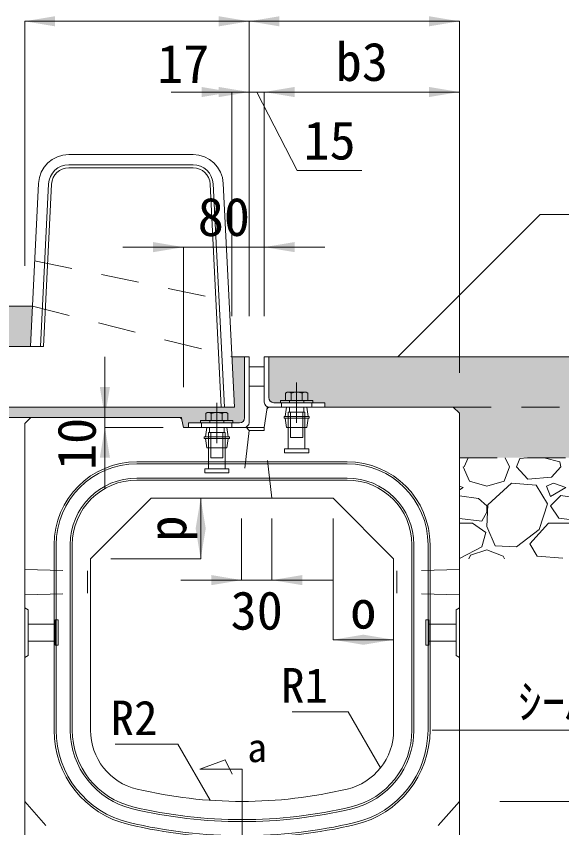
# Model space of a CAD drawing. Units: millimetres, scale not verified. Extents: x 58559 to 106559, y -58351 to -47326.
# Drawn here: x 61331 to 61871, y -51918 to -51115 of the extents above; entities that cross this region are included whole.
import ezdxf
from ezdxf.enums import TextEntityAlignment as Align

# ---------------------------------------------------------------- set-up
doc = ezdxf.new("R2010")
doc.units = ezdxf.units.MM
doc.header["$LTSCALE"] = 50
doc.linetypes.add('CHAIN', pattern=[18.5, 12, -1.5, 3.5, -1.5])
doc.linetypes.add('USER2', pattern=[1.35, 0.75, -0.6])
for name, color, linetype, lineweight in [('アングル', 191, 'Continuous', 9), ('インサート', 92, 'USER2', 9), ('ハッチング_基礎', 150, 'Continuous', 9), ('作業エリア', 11, 'Continuous', 13), ('寸法線', 7, 'Continuous', 13), ('引出線', 4, 'Continuous', 13), ('排水孔', 30, 'USER2', 13), ('文字', 41, 'Continuous', 13), ('本体', 2, 'Continuous', 13), ('目地', 132, 'Continuous', 5), ('舗装・基礎', 3, 'Continuous', 13), ('補助線', 8, 'Continuous', 5)]:
    doc.layers.add(name, color=color, linetype=linetype, lineweight=lineweight)
doc.layers.add('ハッチング_モルタル', color=30, linetype='Continuous')
doc.layers.add('ハッチング_舗装', color=7, linetype='Continuous')
doc.styles.add('ＭＳ ゴシック', font='')
doc.styles.get('ＭＳ ゴシック').set_extended_font_data('MS Gothic')

# ---------------------------------------------------------------- blocks, each defined once
blk = doc.blocks.new('filled_arrow')
at = {"color": 0, "linetype": 'Continuous', "lineweight": -2}
blk.add_solid([(7.5, 1.25), (0, 0), (7.5, -1.25)], dxfattribs=at)

msp = doc.modelspace()

# ---------------------------------------------------------------- hatches: boundary and pattern name
at = {"layer": 'ハッチング_モルタル'}
msp.add_hatch(color=256, dxfattribs=at).paths.add_polyline_path([(61296.65, -51502.3), (61296.65, -51512.3), (61345.15, -51512.3), (61491.69, -51512.3, -0.35751), (61494.63, -51514.71), (61496.15, -51522.3), (61501.15, -51522.3), (61501.15, -51517.8), (61551.65, -51517.8, 0.41421), (61556.65, -51512.8), (61556.65, -51452.3), (61544.15, -51452.3), (61546.65, -51502.3)])
at = {"layer": 'ハッチング_舗装'}
for points in [[(61151.15, -51402.3), (61151.15, -51432.3), (61306.65, -51432.3), (61316.65, -51432.3), (61321.65, -51442.3), (61344.65, -51442.3), (61346.65, -51402.3)], [(61763.15, -51502.3), (61919.15, -51502.3), (61919.15, -51452.3), (61580.65, -51452.3), (61580.65, -51492.8, 0.41421), (61585.65, -51497.8), (61636.15, -51497.8), (61636.15, -51502.3)], [(61763.15, -51502.3), (61769.15, -51508.3), (61769.15, -51552.3), (61919.15, -51552.3), (61919.15, -51502.3)]]:
    msp.add_hatch(color=256, dxfattribs=at).paths.add_polyline_path(points)

# ---------------------------------------------------------------- linework, layer by layer
at = {"layer": 'アングル', "lineweight": 13}
for p, q in [((61556.65, -51452.3), (61556.65, -51512.8)), ((61561.15, -51452.3), (61556.65, -51452.3)), ((61561.15, -51452.3), (61561.15, -51517.3)), ((61576.15, -51452.3), (61576.15, -51497.3)), ((61576.15, -51452.3), (61580.65, -51452.3)), ((61580.65, -51452.3), (61580.65, -51492.8)), ((61561.15, -51462.3), (61576.15, -51462.3)), ((61561.15, -51481.3), (61576.15, -51481.3)), ((61585.65, -51497.8), (61636.15, -51497.8)), ((61636.15, -51497.8), (61636.15, -51502.3)), ((61581.15, -51502.3), (61636.15, -51502.3)), ((61501.15, -51517.8), (61501.15, -51522.3)), ((61551.65, -51517.8), (61501.15, -51517.8)), ((61556.15, -51522.3), (61501.15, -51522.3))]:
    msp.add_line(p, q, dxfattribs=at)
at = {"layer": 'アングル', "linetype": 'CHAIN'}
for p, q in [((61608.15, -51477.8), (61608.15, -51517.8)), ((61529.15, -51497.8), (61529.15, -51537.8))]:
    msp.add_line(p, q, dxfattribs=at)
at = {"layer": 'アングル', "linetype": 'USER2'}
for p, q in [((61593.15, -51497.8), (61593.15, -51502.3)), ((61623.15, -51497.8), (61623.15, -51502.3)), ((61514.15, -51517.8), (61514.15, -51522.3)), ((61544.15, -51517.8), (61544.15, -51522.3))]:
    msp.add_line(p, q, dxfattribs=at)
at = {"layer": 'アングル', "lineweight": 13}
for centre, start, end in [((61581.15, -51497.3), 180, 270), ((61585.65, -51492.8), 180, 270), ((61551.65, -51512.8), 270, 0), ((61556.15, -51517.3), 270, 0)]:
    msp.add_arc(centre, 5, start, end, dxfattribs=at)
at = {"layer": 'インサート', "linetype": 'Continuous', "lineweight": 13}
for p, q in [((61598.67, -51487.5), (61597.2, -51488.35)), ((61597.2, -51488.35), (61597.2, -51495.5)), ((61617.63, -51487.5), (61598.67, -51487.5)), ((61617.63, -51487.5), (61619.1, -51488.35)), ((61619.1, -51488.35), (61619.1, -51495.5)), ((61619.1, -51495.5), (61597.2, -51495.5)), ((61519.67, -51507.5), (61518.2, -51508.35)), ((61518.2, -51508.35), (61518.2, -51515.5)), ((61538.63, -51507.5), (61519.67, -51507.5)), ((61538.63, -51507.5), (61540.1, -51508.35)), ((61540.1, -51508.35), (61540.1, -51515.5)), ((61540.1, -51515.5), (61518.2, -51515.5))]:
    msp.add_line(p, q, dxfattribs=at)
at = {"layer": 'インサート', "linetype": 'Continuous', "lineweight": 5}
for p, q in [((61602.68, -51488.35), (61602.68, -51495.5)), ((61613.63, -51488.35), (61613.63, -51495.5)), ((61523.68, -51508.35), (61523.68, -51515.5)), ((61534.63, -51508.35), (61534.63, -51515.5))]:
    msp.add_line(p, q, dxfattribs=at)
at = {"layer": 'インサート', "linetype": 'Continuous'}
for p, q in [((61624.15, -51495.5), (61592.15, -51495.5)), ((61592.15, -51495.5), (61592.15, -51497.8)), ((61624.15, -51497.8), (61592.15, -51497.8)), ((61624.15, -51495.5), (61624.15, -51497.8)), ((61545.15, -51515.5), (61513.15, -51515.5)), ((61513.15, -51515.5), (61513.15, -51517.8)), ((61545.15, -51517.8), (61513.15, -51517.8)), ((61545.15, -51515.5), (61545.15, -51517.8))]:
    msp.add_line(p, q, dxfattribs=at)
at = {"layer": 'インサート'}
for p, q in [((61601.15, -51495.5), (61601.15, -51497.8)), ((61615.15, -51495.5), (61615.15, -51497.8)), ((61596.9, -51511.55), (61598.15, -51502.3)), ((61598.15, -51502.3), (61618.15, -51502.3)), ((61601.03, -51502.3), (61601.03, -51507.3)), ((61615.28, -51502.3), (61615.28, -51507.3)), ((61619.4, -51511.55), (61618.15, -51502.3)), ((61595.65, -51511.55), (61620.65, -51511.55)), ((61595.65, -51511.55), (61595.65, -51513.05)), ((61595.65, -51513.05), (61620.65, -51513.05)), ((61596.9, -51513.05), (61598.15, -51522.3)), ((61599.9, -51507.3), (61616.4, -51507.3)), ((61599.9, -51507.3), (61599.9, -51543.3)), ((61602.15, -51507.3), (61602.15, -51532.3)), ((61614.15, -51507.3), (61614.15, -51532.3)), ((61616.4, -51507.3), (61616.4, -51543.3)), ((61619.4, -51513.05), (61618.15, -51522.3)), ((61620.65, -51511.55), (61620.65, -51513.05)), ((61522.15, -51515.5), (61522.15, -51517.8)), ((61536.15, -51515.5), (61536.15, -51517.8)), ((61517.9, -51531.55), (61519.15, -51522.3)), ((61519.15, -51522.3), (61539.15, -51522.3)), ((61520.9, -51527.3), (61537.4, -51527.3)), ((61520.9, -51527.3), (61520.9, -51563.3)), ((61522.03, -51522.3), (61522.03, -51527.3)), ((61523.15, -51527.3), (61523.15, -51552.3)), ((61535.15, -51527.3), (61535.15, -51552.3)), ((61536.28, -51522.3), (61536.28, -51527.3)), ((61537.4, -51527.3), (61537.4, -51563.3)), ((61540.4, -51531.55), (61539.15, -51522.3)), ((61598.15, -51522.3), (61618.15, -51522.3)), ((61516.65, -51531.55), (61541.65, -51531.55)), ((61516.65, -51531.55), (61516.65, -51533.05)), ((61516.65, -51533.05), (61541.65, -51533.05)), ((61517.9, -51533.05), (61519.15, -51542.3)), ((61540.4, -51533.05), (61539.15, -51542.3)), ((61541.65, -51531.55), (61541.65, -51533.05)), ((61602.15, -51532.3), (61614.15, -51532.3)), ((61519.15, -51542.3), (61539.15, -51542.3)), ((61596.15, -51547.3), (61596.15, -51543.3)), ((61620.15, -51543.3), (61596.15, -51543.3)), ((61620.15, -51543.3), (61620.15, -51547.3)), ((61523.15, -51552.3), (61535.15, -51552.3)), ((61620.15, -51547.3), (61596.15, -51547.3)), ((61517.15, -51567.3), (61517.15, -51563.3)), ((61541.15, -51563.3), (61517.15, -51563.3)), ((61541.15, -51567.3), (61517.15, -51567.3)), ((61541.15, -51563.3), (61541.15, -51567.3)), ((61372.35, -51712.8), (61369.35, -51712.8)), ((61369.35, -51712.8), (61369.35, -51737.8)), ((61372.35, -51737.8), (61372.35, -51712.8)), ((61735.95, -51712.8), (61738.95, -51712.8)), ((61735.95, -51737.8), (61735.95, -51712.8)), ((61738.95, -51712.8), (61738.95, -51737.8)), ((61342.35, -51716.8), (61369.35, -51716.8)), ((61342.35, -51716.8), (61342.35, -51733.8)), ((61765.95, -51716.8), (61738.95, -51716.8)), ((61765.95, -51716.8), (61765.95, -51733.8)), ((61342.35, -51733.8), (61369.35, -51733.8)), ((61369.35, -51737.8), (61372.35, -51737.8)), ((61738.95, -51737.8), (61735.95, -51737.8)), ((61765.95, -51733.8), (61738.95, -51733.8))]:
    msp.add_line(p, q, dxfattribs=at)
at = {"layer": 'インサート', "linetype": 'Continuous', "lineweight": 5}
for centre, radius, start, end in [((61599.94, -51492.35), 4.85, 55.61575, 124.38425), ((61608.15, -51505.62), 18.12, 72.41205, 107.58795), ((61616.36, -51492.35), 4.85, 55.61575, 124.38425), ((61520.94, -51512.35), 4.85, 55.61575, 124.38425), ((61529.15, -51525.62), 18.12, 72.41205, 107.58795), ((61537.36, -51512.35), 4.85, 55.61575, 124.38425)]:
    msp.add_arc(centre, radius, start, end, dxfattribs=at)
at = {"layer": 'ハッチング_基礎'}
for p, q in [((61773.99, -51561.23), (61777.81, -51552.3)), ((61814.57, -51552.3), (61818.69, -51561.23)), ((61825.8, -51561.23), (61828.85, -51553.1)), ((61836.46, -51552.3), (61828.85, -51553.1)), ((61868.47, -51556.15), (61853.08, -51552.3)), ((61772.97, -51561.23), (61779.07, -51575.46)), ((61813.61, -51575.46), (61818.69, -51561.23)), ((61836.98, -51573.42), (61825.8, -51561.23)), ((61869.49, -51561.23), (61860.35, -51571.39)), ((61869.49, -51561.23), (61868.47, -51556.15)), ((61779.07, -51575.46), (61796.34, -51580.54)), ((61796.34, -51580.54), (61813.61, -51575.46)), ((61820.72, -51577.49), (61797.35, -51598.82)), ((61845.11, -51579.52), (61820.72, -51577.49)), ((61860.35, -51571.39), (61836.98, -51573.42)), ((61862.38, -51577.49), (61855.27, -51580.54)), ((61874.57, -51581.55), (61862.38, -51577.49)), ((61772.97, -51581.55), (61769.15, -51580.28)), ((61769.15, -51583.84), (61772.97, -51581.55)), ((61856.28, -51597.81), (61845.11, -51579.52)), ((61855.27, -51580.54), (61859.33, -51590.7)), ((61859.33, -51590.7), (61874.57, -51581.55)), ((61788.21, -51592.73), (61769.15, -51589.87)), ((61796.34, -51599.84), (61788.21, -51592.73)), ((61869.49, -51589.68), (61859.33, -51599.84)), ((61889.81, -51592.73), (61869.49, -51589.68)), ((61797.35, -51598.82), (61796.34, -51620.16)), ((61796.34, -51605.94), (61796.34, -51599.84)), ((61848.15, -51623.21), (61856.28, -51597.81)), ((61859.33, -51599.84), (61867.46, -51612.03)), ((61791.26, -51615.08), (61796.34, -51605.94)), ((61769.15, -51612.43), (61791.26, -51615.08)), ((61769.15, -51617.11), (61782.11, -51617.11)), ((61782.11, -51617.11), (61795.32, -51626.26)), ((61839.01, -51637.43), (61857.3, -51617.11)), ((61857.3, -51617.11), (61883.71, -51617.11)), ((61867.46, -51612.03), (61892.86, -51615.08)), ((61795.32, -51626.26), (61791.26, -51640.48)), ((61796.34, -51620.16), (61804.47, -51639.46)), ((61825.8, -51640.48), (61848.15, -51623.21)), ((61791.26, -51640.48), (61769.92, -51651.66)), ((61804.47, -51639.46), (61825.8, -51640.48)), ((61846.12, -51649.62), (61839.01, -51637.43)), ((61778.5, -51652.3), (61780.08, -51648.61)), ((61780.08, -51648.61), (61796.34, -51643.53)), ((61796.34, -51643.53), (61812.59, -51649.62)), ((61812.59, -51649.62), (61813.83, -51652.3)), ((61871.52, -51651.66), (61846.12, -51649.62)), ((61769.92, -51651.66), (61769.15, -51651.59))]:
    msp.add_line(p, q, dxfattribs=at)
at = {"layer": '作業エリア'}
for p, q in [((61578.77, -51504.86), (61579.15, -51502.3)), ((61579.15, -51502.3), (61581.73, -51502.3)), ((61491.69, -51512.3), (61494.15, -51512.3)), ((61494.15, -51512.3), (61494.63, -51514.71))]:
    msp.add_line(p, q, dxfattribs=at)
at = {"layer": '寸法線'}
for p, q in [((61561.15, -51120.37), (61339.15, -51120.37)), ((61339.15, -51362.3), (61339.15, -51120.37)), ((61561.15, -51120.37), (61769.15, -51120.37)), ((61561.15, -51412.3), (61561.15, -51120.37)), ((61561.15, -51412.3), (61561.15, -51120.37)), ((61769.15, -51412.3), (61769.15, -51120.37)), ((61484.15, -51190.37), (61591.15, -51190.37)), ((61501.15, -51190.37), (61636.15, -51190.37)), ((61544.15, -51412.3), (61544.15, -51190.37)), ((61561.15, -51412.3), (61561.15, -51190.37)), ((61561.15, -51412.3), (61561.15, -51190.37)), ((61568.65, -51190.37), (61608.84, -51268.17)), ((61576.15, -51412.3), (61576.15, -51190.37)), ((61576.15, -51190.37), (61769.15, -51190.37)), ((61576.15, -51412.3), (61576.15, -51190.37)), ((61769.15, -51468.3), (61769.15, -51190.37)), ((61608.84, -51268.17), (61672.7, -51268.17)), ((61436.15, -51343.84), (61636.15, -51343.84)), ((61496.15, -51482.3), (61496.15, -51343.84)), ((61576.15, -51412.3), (61576.15, -51343.84)), ((61418.42, -51452.3), (61418.42, -51582.3)), ((61474.15, -51512.3), (61418.42, -51512.3)), ((61476.15, -51522.3), (61418.42, -51522.3)), ((61484.15, -51592.3), (61513.21, -51592.3)), ((61513.21, -51592.3), (61513.21, -51652.3)), ((61553.65, -51612.3), (61553.65, -51673.33)), ((61583.65, -51612.3), (61583.65, -51673.33)), ((61644.15, -51612.3), (61644.15, -51732.3)), ((61424.15, -51652.3), (61513.21, -51652.3)), ((61493.65, -51673.33), (61643.65, -51673.33)), ((61704.15, -51672.3), (61704.15, -51732.3)), ((61644.15, -51732.3), (61704.15, -51732.3)), ((61809.15, -51892.3), (62063.73, -51892.3)), ((61809.15, -51892.3), (62063.73, -51892.3))]:
    msp.add_line(p, q, dxfattribs=at)
at = {"layer": '引出線'}
for points in [[(61708.42, -51452.3), (61849.17, -51311.55), (62144.01, -51311.55)], [(61691.22, -51858.99), (61659.19, -51803.52), (61603.74, -51803.52)], [(61742.15, -51821.78), (61807.26, -51821.78), (61940.01, -51821.78)], [(61522.56, -51891.19), (61490.54, -51835.73), (61428.51, -51835.73)]]:
    msp.add_lwpolyline(points, dxfattribs=at)
at = {"layer": '排水孔', "lineweight": 15}
for p, q in [((61561.15, -51525.3), (61553.65, -51592.3)), ((61558.65, -51522.3), (61561.15, -51525.3)), ((61561.15, -51525.3), (61576.15, -51525.3)), ((61576.15, -51525.3), (61576.15, -51522.3)), ((61583.65, -51592.3), (61576.15, -51525.3))]:
    msp.add_line(p, q, dxfattribs=at)
at = {"layer": '文字'}
for p, q in [((61512.51, -51860.25), (61537.27, -51851.05)), ((61537.27, -51851.05), (61544.43, -51865.37)), ((61554.15, -51860.25), (61512.51, -51860.25))]:
    msp.add_line(p, q, dxfattribs=at)
at = {"layer": '文字', "linetype": 'CHAIN'}
msp.add_line((61554.15, -51860.25), (61554.15, -51954.8), dxfattribs=at)
at = {"layer": '本体'}
for p, q in [((61382.69, -51252.3), (61505.61, -51252.3)), ((61352.73, -51280.8), (61344.65, -51442.3)), ((61535.58, -51280.8), (61546.65, -51502.3)), ((61321.65, -51442.3), (61344.65, -51442.3)), ((61296.65, -51502.3), (61546.65, -51502.3)), ((61578.77, -51504.86), (61576.15, -51522.3)), ((61581.73, -51502.3), (61763.15, -51502.3)), ((61763.15, -51502.3), (61769.15, -51508.3)), ((61339.15, -51518.3), (61345.15, -51512.3)), ((61345.15, -51512.3), (61491.69, -51512.3)), ((61769.15, -51508.3), (61769.15, -51957.3)), ((61339.15, -51518.3), (61339.15, -51957.3)), ((61494.63, -51514.71), (61496.15, -51522.3)), ((61496.15, -51522.3), (61576.15, -51522.3)), ((61404.15, -51652.3), (61464.15, -51592.3)), ((61464.15, -51592.3), (61644.15, -51592.3)), ((61644.15, -51592.3), (61704.15, -51652.3)), ((61404.15, -51652.3), (61404.15, -51821.78)), ((61704.15, -51652.3), (61704.15, -51821.78))]:
    msp.add_line(p, q, dxfattribs=at)
at = {"layer": '本体', "linetype": 'USER2', "lineweight": 15}
for p, q in [((61348.9, -51357.3), (61541.4, -51397.3)), ((61346.65, -51402.3), (61544.15, -51452.3))]:
    msp.add_line(p, q, dxfattribs=at)
at = {"layer": '本体', "lineweight": 9}
for p, q in [((61339.15, -51700.8), (61342.35, -51702.8)), ((61342.35, -51702.8), (61342.35, -51747.8)), ((61769.15, -51700.8), (61765.95, -51702.8)), ((61765.95, -51702.8), (61765.95, -51747.8)), ((61342.35, -51747.8), (61339.15, -51749.8)), ((61765.95, -51747.8), (61769.15, -51749.8))]:
    msp.add_line(p, q, dxfattribs=at)
at = {"layer": '本体', "linetype": 'USER2', "lineweight": 9}
for p, q in [((61404.15, -51967.3), (61339.15, -51892.3)), ((61704.15, -51967.3), (61769.15, -51892.3))]:
    msp.add_line(p, q, dxfattribs=at)
at = {"layer": '本体'}
for centre, radius, start, end in [((61382.69, -51282.3), 30, 90, 177.13759), ((61505.61, -51282.3), 30, 2.86241, 90), ((61581.73, -51505.3), 3, 90, 171.46923), ((61491.69, -51515.3), 3, 11.30993, 90), ((61464.15, -51821.78), 60, 180, 256.65764), ((61644.15, -51821.78), 60, 283.34236, 0), ((61554.15, -51442.3), 450, 256.65764, 283.34236)]:
    msp.add_arc(centre, radius, start, end, dxfattribs=at)
at = {"layer": '目地'}
for p, q in [((61382.69, -51262.3), (61505.61, -51262.3)), ((61382.69, -51265.3), (61505.61, -51265.3)), ((61362.71, -51281.3), (61354.66, -51442.3)), ((61365.71, -51281.45), (61357.67, -51442.3)), ((61522.59, -51281.45), (61533.63, -51502.3)), ((61525.59, -51281.3), (61536.64, -51502.3)), ((61344.65, -51442.3), (61357.67, -51442.3)), ((61658.15, -51556.3), (61450.15, -51556.3)), ((61658.15, -51558.3), (61450.15, -51558.3)), ((61658.15, -51572.3), (61450.15, -51572.3)), ((61658.15, -51574.3), (61450.15, -51574.3)), ((61368.15, -51638.3), (61368.15, -51821.78)), ((61370.15, -51638.3), (61370.15, -51821.78)), ((61384.15, -51638.3), (61384.15, -51821.78)), ((61386.15, -51638.3), (61386.15, -51821.78)), ((61722.15, -51821.78), (61722.15, -51638.3)), ((61724.15, -51821.78), (61724.15, -51638.3)), ((61738.15, -51821.78), (61738.15, -51638.3)), ((61740.15, -51821.78), (61740.15, -51638.3))]:
    msp.add_line(p, q, dxfattribs=at)
for centre, radius, start, end in [((61382.69, -51282.3), 20, 90, 177.13759), ((61505.61, -51282.3), 20, 2.86241, 90), ((61382.69, -51282.3), 17, 90, 177.13759), ((61505.61, -51282.3), 17, 2.86241, 90), ((61450.15, -51638.3), 82, 90, 180), ((61450.15, -51638.3), 80, 90, 180), ((61658.15, -51638.3), 82, 0, 90), ((61658.15, -51638.3), 80, 0, 90), ((61450.15, -51638.3), 66, 90, 180), ((61450.15, -51638.3), 64, 90, 180), ((61658.15, -51638.3), 66, 0, 90), ((61658.15, -51638.3), 64, 0, 90), ((61464.15, -51821.78), 96, 180, 256.65764), ((61464.15, -51821.78), 94, 180, 256.65764), ((61464.15, -51821.78), 80, 180, 256.65764), ((61464.15, -51821.78), 78, 180, 256.65764), ((61644.15, -51821.78), 78, 283.34236, 0), ((61644.15, -51821.78), 80, 283.34236, 0), ((61644.15, -51821.78), 94, 283.34236, 0), ((61644.15, -51821.78), 96, 283.34236, 0), ((61554.15, -51442.3), 468, 256.65764, 283.34236), ((61554.15, -51442.3), 470, 256.65764, 283.34236), ((61554.15, -51442.3), 486, 256.65764, 283.34236), ((61554.15, -51442.3), 484, 256.65764, 283.34236)]:
    msp.add_arc(centre, radius, start, end, dxfattribs=at)
at = {"layer": '舗装・基礎'}
for p, q in [((61346.65, -51402.3), (61151.15, -51402.3)), ((61556.65, -51452.3), (61544.15, -51452.3)), ((61580.65, -51452.3), (61919.15, -51452.3)), ((61345.15, -51512.3), (61296.65, -51512.3))]:
    msp.add_line(p, q, dxfattribs=at)
at = {"layer": '舗装・基礎', "linetype": 'USER2'}
for p, q in [((61763.15, -51502.3), (61919.15, -51502.3)), ((61769.15, -51552.3), (61919.15, -51552.3))]:
    msp.add_line(p, q, dxfattribs=at)
at = {"layer": '補助線', "linetype": 'USER2', "lineweight": 9}
for p, q in [((61339.15, -51662.8), (61339.15, -51687.8)), ((61339.15, -51662.8), (61401.15, -51664.3)), ((61401.15, -51664.3), (61401.15, -51686.3)), ((61769.15, -51662.8), (61707.15, -51664.3)), ((61707.15, -51664.3), (61707.15, -51686.3)), ((61769.15, -51662.8), (61769.15, -51687.8)), ((61339.15, -51687.8), (61401.15, -51686.3)), ((61769.15, -51687.8), (61707.15, -51686.3))]:
    msp.add_line(p, q, dxfattribs=at)

# ---------------------------------------------------------------- block references
at = {"layer": '寸法線', "xscale": 4, "yscale": 4}
for p in [(61339.15, -51120.37), (61561.15, -51120.37), (61576.15, -51190.37), (61576.15, -51190.37), (61576.15, -51343.84), (61583.65, -51673.33), (61644.15, -51732.3)]:
    msp.add_blockref('filled_arrow', p, dxfattribs=at)
for p, rotation in [((61561.15, -51120.37), 180), ((61769.15, -51120.37), 180), ((61544.15, -51190.37), 180), ((61561.15, -51190.37), 180), ((61769.15, -51190.37), 180), ((61496.15, -51343.84), 180), ((61418.42, -51512.3), 90), ((61418.42, -51522.3), 270), ((61513.21, -51592.3), 270), ((61513.21, -51652.3), 90), ((61553.65, -51673.33), 180), ((61704.15, -51732.3), 180)]:
    msp.add_blockref('filled_arrow', p, dxfattribs=dict(at, rotation=rotation))
at = {"layer": '引出線', "xscale": 0.16, "yscale": 0.16}
for p, rotation in [((61708.42, -51452.3), 45), ((61691.22, -51858.99), 120), ((61522.56, -51891.19), 120)]:
    msp.add_blockref('filled_arrow', p, dxfattribs=dict(at, rotation=rotation))
msp.add_blockref('filled_arrow', (61742.15, -51821.78), dxfattribs=at)

# ---------------------------------------------------------------- texts
at = {"layer": '寸法線', "style": 'ＭＳ ゴシック'}
for s, p in [('17', (61495.95, -51162.37)), ('b3', (61672.65, -51160.37)), ('15', (61640.77, -51238.17)), ('80', (61536.15, -51313.84)), ('30', (61568.65, -51703.33)), ('o', (61674.15, -51702.3))]:
    msp.add_text(s, height=37.98, dxfattribs=at).set_placement(p, align=Align.MIDDLE_CENTER)
for s, p in [('10', (61390.42, -51538.62)), ('p', (61479.86, -51622.3))]:
    msp.add_text(s, height=37.98, rotation=90, dxfattribs=at).set_placement(p, align=Align.MIDDLE_CENTER)
at = {"layer": '引出線', "style": 'ＭＳ ゴシック'}
for s, p in [('R1', (61639.19, -51760.32)), ('R2', (61470.54, -51792.53))]:
    msp.add_text(s, height=34.18, dxfattribs=at).set_placement(p, align=Align.TOP_RIGHT)
msp.add_text('ｼｰﾙ溝', height=34.18, dxfattribs=at).set_placement((61827.26, -51776.57), align=Align.TOP_LEFT)
at = {"layer": '文字', "style": 'ＭＳ ゴシック'}
msp.add_text('a', height=28.48, dxfattribs=at).set_placement((61569.07, -51839.15), align=Align.MIDDLE_CENTER)

doc.saveas('drawing.dxf')
